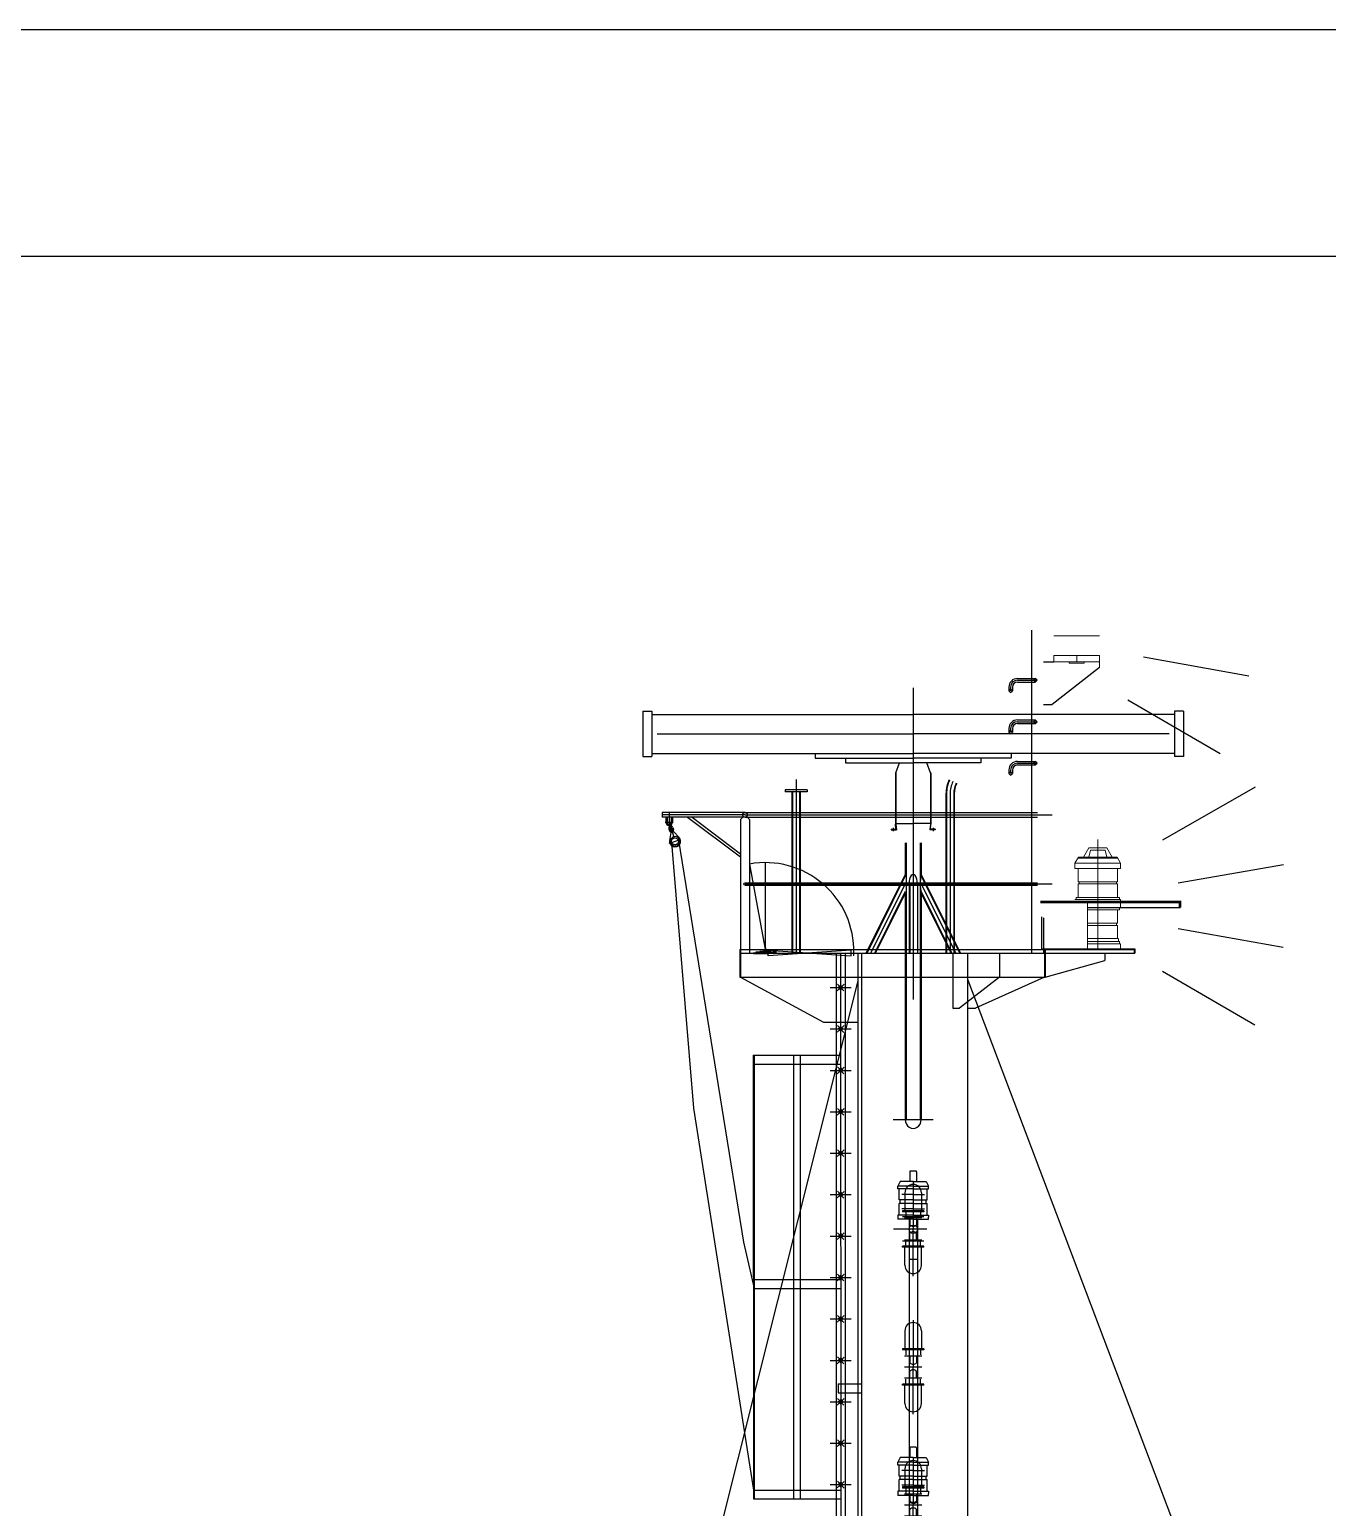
# Model space of a CAD drawing. Header units: millimetres. Extents: x 2592 to 2762, y 1632 to 1753.
# Drawn here: x 2618.53 to 2624.26, y 1746.2 to 1752.72 of the extents above; entities that cross this region are included whole.
import ezdxf

# ---------------------------------------------------------------- set-up
doc = ezdxf.new("R2010")
doc.units = ezdxf.units.MM
for name, color, linetype in [('-1', 7, 'Continuous'), ('Hidrolik&PJ', 150, 'Continuous'), ('Layer3', 7, 'Continuous')]:
    doc.layers.add(name, color=color, linetype=linetype)
doc.layers.add('Manufacture', color=52, linetype='Continuous', lineweight=9)

# ---------------------------------------------------------------- blocks, each defined once
blk = doc.blocks.new('A$C20FD29F4')
at = {"color": 7, "linetype": 'Continuous', "ltscale": 20}
for p, q in [((78, 3683), (78, 3342)), ((18, 3605), (18, 3466)), ((138, 3605), (138, 3466)), ((0, 3474), (0, 3466)), ((156, 3474), (0, 3474)), ((156, 3470), (0, 3470)), ((156, 3466), (0, 3466)), ((156, 3430), (0, 3430)), ((24, 3466), (24, 3430)), ((132, 3466), (132, 3430)), ((156, 3474), (156, 3466)), ((141, 3422), (16, 3422)), ((54, 3422), (54, 3372)), ((78, 3001), (78, 3342)), ((102, 3422), (102, 3372)), ((156, 3254), (0, 3254)), ((0, 3210), (0, 3218)), ((156, 3218), (0, 3218)), ((156, 3214), (0, 3214)), ((141, 3262), (16, 3262)), ((18, 3079), (18, 3218)), ((24, 3218), (24, 3254)), ((54, 3262), (54, 3312)), ((102, 3262), (102, 3312)), ((132, 3218), (132, 3254)), ((138, 3079), (138, 3218)), ((156, 3210), (156, 3218)), ((156, 3210), (0, 3210)), ((78, 2683), (78, 2342)), ((18, 2605), (18, 2466)), ((138, 2605), (138, 2466)), ((0, 2474), (0, 2466)), ((156, 2474), (0, 2474)), ((156, 2470), (0, 2470)), ((156, 2466), (0, 2466)), ((24, 2466), (24, 2430)), ((132, 2466), (132, 2430)), ((156, 2474), (156, 2466)), ((141, 2422), (16, 2422)), ((54, 2422), (54, 2372)), ((102, 2422), (102, 2372)), ((141, 2342), (16, 2342)), ((141, 2262), (16, 2262)), ((24, 2218), (24, 2254)), ((54, 2262), (54, 2312)), ((78, 2001), (78, 2342)), ((102, 2262), (102, 2312)), ((132, 2218), (132, 2254)), ((0, 2210), (0, 2218)), ((156, 2218), (0, 2218)), ((156, 2214), (0, 2214)), ((156, 2210), (0, 2210)), ((18, 2079), (18, 2218)), ((138, 2079), (138, 2218)), ((156, 2210), (156, 2218)), ((78, 1683), (78, 1342)), ((18, 1605), (18, 1466)), ((138, 1605), (138, 1466)), ((0, 1474), (0, 1466)), ((156, 1474), (0, 1474)), ((156, 1470), (0, 1470)), ((156, 1466), (0, 1466)), ((141, 1422), (16, 1422)), ((24, 1466), (24, 1430)), ((54, 1422), (54, 1372)), ((102, 1422), (102, 1372)), ((132, 1466), (132, 1430)), ((156, 1474), (156, 1466)), ((141, 1342), (16, 1342)), ((54, 1262), (54, 1312)), ((78, 1001), (78, 1342)), ((102, 1262), (102, 1312)), ((0, 1210), (0, 1218)), ((156, 1218), (0, 1218)), ((156, 1214), (0, 1214)), ((156, 1210), (0, 1210)), ((141, 1262), (16, 1262)), ((18, 1079), (18, 1218)), ((24, 1218), (24, 1254)), ((132, 1218), (132, 1254)), ((138, 1079), (138, 1218)), ((156, 1210), (156, 1218)), ((78, 681), (78, 341)), ((18, 603), (18, 465)), ((138, 603), (138, 465)), ((0, 472), (0, 465)), ((156, 472), (0, 472)), ((156, 469), (0, 469)), ((156, 465), (0, 465)), ((24, 465), (24, 428)), ((132, 465), (132, 428)), ((156, 472), (156, 465)), ((141, 421), (16, 421)), ((141, 341), (16, 341)), ((54, 421), (54, 371)), ((78, 0), (78, 341)), ((102, 421), (102, 371)), ((0, 209), (0, 217)), ((156, 217), (0, 217)), ((141, 260), (16, 260)), ((18, 78), (18, 217)), ((24, 217), (24, 253)), ((54, 260), (54, 310)), ((102, 260), (102, 310)), ((132, 217), (132, 253)), ((138, 78), (138, 217)), ((156, 209), (156, 217)), ((156, 213), (0, 213)), ((156, 209), (0, 209))]:
    blk.add_line(p, q, dxfattribs=at)
at = {"color": 2}
blk.add_line((105, 3122), (51, 3122), dxfattribs=at)
at = {"color": 7, "linetype": 'Continuous', "ltscale": 20}
for centre, radius, start, end in [((78, 3605), 60, 0, 180), ((78, 3396), 33.8, 224.7595, 315.2405), ((78, 3288), 33.8, 44.7595, 135.2405), ((78, 3079), 60, 180, 0), ((78, 2605), 60, 0, 180), ((78, 2396), 33.8, 224.7595, 315.2405), ((78, 2396), 33.8, 224.7595, 315.2405), ((78, 2288), 33.8, 44.7595, 135.2405), ((78, 2288), 33.8, 44.7595, 135.2405), ((78, 2079), 60, 180, 0), ((78, 1605), 60, 0, 180), ((78, 1396), 33.8, 224.7595, 315.2405), ((78, 1396), 33.8, 224.7595, 315.2405), ((78, 1288), 33.8, 44.7595, 135.2405), ((78, 1288), 33.8, 44.7595, 135.2405), ((78, 1288), 33.8, 44.7595, 135.2405), ((78, 1079), 60, 180, 0), ((78, 603), 60, 0, 180), ((78, 395), 33.8, 224.7595, 315.2405), ((78, 395), 33.8, 224.7595, 315.2405), ((81, 395), 33.8, 224.7595, 315.2405), ((78, 286), 33.8, 44.7595, 135.2405), ((78, 287), 33.8, 44.7595, 135.2405), ((78, 286), 33.8, 44.7595, 135.2405), ((81, 286), 33.8, 44.7595, 135.2405), ((78, 77), 60, 180, 0)]:
    blk.add_arc(centre, radius, start, end, dxfattribs=at)

msp = doc.modelspace()

# ---------------------------------------------------------------- linework, layer by layer
at = {"layer": '-1', "color": 7}
for points in [[(2761.9391, 1631.9178), (2591.7391, 1631.9178), (2591.7391, 1752.7178), (2761.9391, 1752.7178)], [(2760.9391, 1632.9178), (2592.7391, 1632.9178), (2592.7391, 1751.7178), (2760.9391, 1751.7178)]]:
    msp.add_lwpolyline(points, close=True, dxfattribs=at)
at = {"color": 7}
for p, q in [((2623.4482, 1749.951), (2623.9116, 1749.868)), ((2623.3789, 1749.762), (2623.7859, 1749.5255)), ((2623.5327, 1749.1438), (2623.9411, 1749.3781)), ((2623.6011, 1748.9544), (2624.0649, 1749.0349)), ((2623.6005, 1748.7531), (2624.0639, 1748.6701)), ((2623.5312, 1748.5641), (2623.9382, 1748.3276))]:
    msp.add_line(p, q, dxfattribs=at)
at = {"layer": 'Hidrolik&PJ', "color": 7}
for p, q in [((2622.9529, 1750.0695), (2622.9529, 1748.6448)), ((2623.0071, 1749.9291), (2623.0524, 1749.9291)), ((2623.2533, 1749.9042), (2623.0445, 1749.741)), ((2622.892, 1749.8555), (2622.9702, 1749.8555)), ((2622.892, 1749.8476), (2622.9781, 1749.8476)), ((2622.892, 1749.8397), (2622.9702, 1749.8397)), ((2622.9781, 1749.8476), (2622.9702, 1749.8555)), ((2622.9702, 1749.8397), (2622.9781, 1749.8476)), ((2622.8536, 1749.8172), (2622.8536, 1749.8019)), ((2622.8615, 1749.8099), (2622.8536, 1749.8019)), ((2622.8536, 1749.8019), (2622.8615, 1749.794)), ((2622.8615, 1749.8172), (2622.8615, 1749.8019)), ((2622.8694, 1749.8019), (2622.8615, 1749.8099)), ((2622.8615, 1749.794), (2622.8694, 1749.8019)), ((2622.8694, 1749.8172), (2622.8694, 1749.8019)), ((2623.0071, 1749.741), (2623.0445, 1749.741)), ((2622.892, 1749.6728), (2622.9702, 1749.6728)), ((2622.892, 1749.6649), (2622.9781, 1749.6649)), ((2622.892, 1749.657), (2622.9702, 1749.657)), ((2622.9781, 1749.6649), (2622.9702, 1749.6728)), ((2622.9702, 1749.657), (2622.9781, 1749.6649)), ((2622.8536, 1749.6345), (2622.8536, 1749.6192)), ((2622.8615, 1749.6272), (2622.8536, 1749.6192)), ((2622.8536, 1749.6192), (2622.8615, 1749.6113)), ((2622.8615, 1749.6345), (2622.8615, 1749.6192)), ((2622.8694, 1749.6192), (2622.8615, 1749.6272)), ((2622.8615, 1749.6113), (2622.8694, 1749.6192)), ((2622.8694, 1749.6345), (2622.8694, 1749.6192)), ((2622.8536, 1749.4518), (2622.8536, 1749.4365)), ((2622.8615, 1749.4444), (2622.8536, 1749.4365)), ((2622.8615, 1749.4518), (2622.8615, 1749.4365)), ((2622.8694, 1749.4365), (2622.8615, 1749.4444)), ((2622.8694, 1749.4518), (2622.8694, 1749.4365)), ((2622.892, 1749.4901), (2622.9702, 1749.4901)), ((2622.892, 1749.4822), (2622.9781, 1749.4822)), ((2622.892, 1749.4743), (2622.9702, 1749.4743)), ((2622.9781, 1749.4822), (2622.9702, 1749.4901)), ((2622.9702, 1749.4743), (2622.9781, 1749.4822)), ((2621.9153, 1749.4096), (2621.9153, 1748.6448)), ((2622.8536, 1749.4365), (2622.8615, 1749.4286)), ((2622.8615, 1749.4286), (2622.8694, 1749.4365)), ((2621.9646, 1749.3647), (2621.8671, 1749.3647)), ((2621.8671, 1749.3647), (2621.8671, 1749.3555)), ((2621.9646, 1749.3555), (2621.8671, 1749.3555)), ((2621.8969, 1749.3555), (2621.8969, 1748.6448)), ((2621.8999, 1749.3555), (2621.8999, 1748.6448)), ((2621.9307, 1749.3555), (2621.9307, 1748.6448)), ((2621.9337, 1749.3555), (2621.9337, 1748.6448)), ((2621.9646, 1749.3647), (2621.9646, 1749.3555)), ((2622.5763, 1749.3476), (2622.5763, 1748.6448)), ((2622.6132, 1749.3476), (2622.6132, 1748.6448)), ((2621.6903, 1749.2642), (2621.3249, 1749.2642)), ((2621.3249, 1749.2642), (2621.3249, 1749.2435)), ((2621.6903, 1749.2538), (2621.3249, 1749.2538)), ((2621.3553, 1749.2642), (2621.3553, 1749.2435)), ((2621.6903, 1749.2642), (2622.98, 1749.2642)), ((2621.6903, 1749.2538), (2623.0445, 1749.2538)), ((2621.6903, 1749.2435), (2621.3249, 1749.2435)), ((2621.3377, 1749.2222), (2621.373, 1749.2222)), ((2621.3407, 1749.2435), (2621.3407, 1749.2222)), ((2621.3462, 1749.2435), (2621.3462, 1749.2222)), ((2621.3539, 1749.193), (2621.3567, 1749.1843)), ((2621.3553, 1749.2435), (2621.3553, 1749.2045)), ((2621.3558, 1749.2222), (2621.3778, 1749.152)), ((2621.3585, 1749.1945), (2621.3613, 1749.1858)), ((2621.3619, 1749.1793), (2621.3735, 1749.183)), ((2621.3645, 1749.2435), (2621.3645, 1749.2222)), ((2621.3672, 1749.1973), (2621.37, 1749.1886)), ((2621.37, 1749.2435), (2621.37, 1749.2222)), ((2621.3719, 1749.1988), (2621.3747, 1749.1901)), ((2621.3735, 1749.183), (2621.3744, 1749.1801)), ((2621.4371, 1749.2435), (2621.6705, 1749.0684)), ((2621.4563, 1749.2435), (2621.6705, 1749.0828)), ((2621.683, 1749.2465), (2621.6705, 1749.234)), ((2621.6705, 1749.234), (2621.6705, 1748.6448)), ((2621.6903, 1749.2435), (2622.98, 1749.2435)), ((2621.6976, 1749.2465), (2621.7101, 1749.234)), ((2621.7101, 1749.234), (2621.7101, 1748.6448)), ((2621.3557, 1749.1293), (2621.4065, 1749.1457)), ((2621.3628, 1749.1764), (2621.3576, 1749.1413)), ((2621.3619, 1749.1793), (2621.3628, 1749.1764)), ((2621.3628, 1749.1764), (2621.3744, 1749.1801)), ((2621.3664, 1749.1328), (2621.4631, 1747.9605)), ((2621.3744, 1749.1801), (2621.3991, 1749.1547)), ((2621.397, 1749.1426), (2621.6829, 1747.3695)), ((2622.3971, 1749.1303), (2622.3971, 1748.9917)), ((2622.4665, 1749.1303), (2622.4665, 1748.9917)), ((2621.7101, 1749.0372), (2621.7802, 1748.6536)), ((2621.7802, 1748.6671), (2621.7802, 1749.0435)), ((2622.3971, 1748.9917), (2622.2247, 1748.6459)), ((2622.4665, 1748.9917), (2622.6389, 1748.6459)), ((2621.6903, 1748.9551), (2622.98, 1748.9551)), ((2621.6903, 1748.9493), (2623.0445, 1748.9493)), ((2621.6903, 1748.9435), (2622.98, 1748.9435)), ((2622.4134, 1748.9504), (2622.4134, 1748.6422)), ((2622.4502, 1748.9504), (2622.4502, 1748.6422)), ((2622.3971, 1748.9091), (2622.2658, 1748.6459)), ((2622.3971, 1748.9091), (2622.3971, 1748.6422)), ((2622.4665, 1748.9091), (2622.4665, 1748.6422)), ((2622.4665, 1748.9091), (2622.5977, 1748.6459)), ((2621.6669, 1748.66), (2623.0141, 1748.66)), ((2621.6669, 1748.66), (2621.6669, 1748.5382)), ((2621.7924, 1748.6411), (2621.727, 1748.6411)), ((2621.7924, 1748.6326), (2621.7924, 1748.657)), ((2621.7924, 1748.657), (2622.1578, 1748.6326)), ((2622.1578, 1748.657), (2621.7924, 1748.6326)), ((2622.0921, 1748.6448), (2622.0923, 1745.6094)), ((2622.1119, 1748.6448), (2622.1121, 1745.6081)), ((2622.1317, 1748.6448), (2622.1319, 1745.6068)), ((2622.1578, 1748.6326), (2622.1578, 1748.657)), ((2622.17, 1748.6326), (2622.17, 1748.657)), ((2622.1882, 1748.6447), (2622.1882, 1745.5997)), ((2622.3511, 1748.6449), (2622.5204, 1748.6449)), ((2622.3971, 1748.6447), (2622.3971, 1747.9103)), ((2622.4665, 1748.6447), (2622.4665, 1747.9103)), ((2623.0141, 1748.66), (2623.0141, 1748.5382)), ((2623.0141, 1748.5382), (2623.2766, 1748.6119)), ((2623.2766, 1748.6448), (2623.2766, 1748.6119)), ((2621.6669, 1748.5382), (2623.0141, 1748.5382)), ((2621.6705, 1748.5382), (2622.0359, 1748.3403)), ((2622.6062, 1748.5382), (2622.6062, 1748.4012)), ((2622.8121, 1748.5382), (2622.6367, 1748.4012)), ((2623.0104, 1748.5382), (2622.7059, 1748.4012)), ((2622.1882, 1748.5229), (2620.6622, 1742.4527)), ((2622.066, 1748.4926), (2622.1579, 1748.4926)), ((2622.127, 1748.5072), (2622.0969, 1748.478)), ((2622.0973, 1748.5076), (2622.1266, 1748.4776)), ((2622.1121, 1748.5021), (2622.1025, 1748.4927)), ((2622.1025, 1748.4927), (2622.1118, 1748.4831)), ((2622.1214, 1748.4925), (2622.1118, 1748.4831)), ((2622.1121, 1748.5021), (2622.1214, 1748.4925)), ((2622.6717, 1748.5296), (2624.9806, 1742.4328)), ((2622.6062, 1748.4012), (2622.6367, 1748.4012)), ((2622.6754, 1748.4012), (2622.7059, 1748.4012)), ((2622.0359, 1748.3403), (2622.1882, 1748.3403)), ((2622.066, 1748.3099), (2622.1579, 1748.3099)), ((2622.127, 1748.3245), (2622.0969, 1748.2953)), ((2622.0973, 1748.3249), (2622.1266, 1748.2949)), ((2622.1121, 1748.3194), (2622.1025, 1748.31)), ((2622.1025, 1748.31), (2622.1118, 1748.3004)), ((2622.1214, 1748.3098), (2622.1118, 1748.3004)), ((2622.1121, 1748.3194), (2622.1214, 1748.3098)), ((2621.7267, 1748.1948), (2622.112, 1748.1949)), ((2621.7267, 1748.1948), (2621.7268, 1746.2368)), ((2621.7268, 1748.1553), (2622.112, 1748.1553)), ((2621.7304, 1748.1948), (2621.7305, 1746.2368)), ((2621.9034, 1748.1948), (2621.9034, 1746.2368)), ((2621.9338, 1748.1948), (2621.9339, 1746.2368)), ((2622.127, 1748.1418), (2622.0969, 1748.1126)), ((2622.0973, 1748.1422), (2622.1266, 1748.1121)), ((2622.066, 1748.1272), (2622.1579, 1748.1272)), ((2622.1121, 1748.1367), (2622.1025, 1748.1273)), ((2622.1025, 1748.1273), (2622.1118, 1748.1177)), ((2622.1214, 1748.1271), (2622.1118, 1748.1177)), ((2622.1121, 1748.1367), (2622.1214, 1748.1271)), ((2622.066, 1747.9445), (2622.1579, 1747.9445)), ((2622.127, 1747.9591), (2622.0969, 1747.9298)), ((2622.0973, 1747.9595), (2622.1266, 1747.9294)), ((2622.1121, 1747.954), (2622.1025, 1747.9446)), ((2622.1025, 1747.9446), (2622.1118, 1747.935)), ((2622.1121, 1747.954), (2622.1214, 1747.9443)), ((2622.1214, 1747.9443), (2622.1118, 1747.935)), ((2622.066, 1747.7618), (2622.1579, 1747.7618)), ((2622.127, 1747.7764), (2622.0969, 1747.7471)), ((2622.0973, 1747.7768), (2622.1266, 1747.7467)), ((2622.1121, 1747.7712), (2622.1025, 1747.7619)), ((2622.1025, 1747.7619), (2622.1118, 1747.7523)), ((2622.1214, 1747.7616), (2622.1118, 1747.7523)), ((2622.1121, 1747.7712), (2622.1214, 1747.7616)), ((2622.066, 1747.5791), (2622.1579, 1747.5791)), ((2622.127, 1747.5937), (2622.0969, 1747.5644)), ((2622.0973, 1747.5941), (2622.1266, 1747.564)), ((2622.1121, 1747.5885), (2622.1025, 1747.5792)), ((2622.1025, 1747.5792), (2622.1118, 1747.5696)), ((2622.1214, 1747.5789), (2622.1118, 1747.5696)), ((2622.1121, 1747.5885), (2622.1214, 1747.5789)), ((2622.066, 1747.3964), (2622.158, 1747.3964)), ((2622.127, 1747.411), (2622.0969, 1747.3817)), ((2622.0974, 1747.4114), (2622.1266, 1747.3813)), ((2622.1121, 1747.4058), (2622.1025, 1747.3965)), ((2622.1025, 1747.3965), (2622.1119, 1747.3869)), ((2622.1215, 1747.3962), (2622.1119, 1747.3869)), ((2622.1121, 1747.4058), (2622.1215, 1747.3962)), ((2622.127, 1747.2283), (2622.097, 1747.199)), ((2622.0974, 1747.2287), (2622.1266, 1747.1986)), ((2621.7268, 1747.2052), (2622.112, 1747.2052)), ((2621.7268, 1747.1656), (2622.112, 1747.1656)), ((2622.066, 1747.2136), (2622.158, 1747.2137)), ((2622.1121, 1747.2231), (2622.1025, 1747.2138)), ((2622.1025, 1747.2138), (2622.1119, 1747.2042)), ((2622.1215, 1747.2135), (2622.1119, 1747.2042)), ((2622.1121, 1747.2231), (2622.1215, 1747.2135)), ((2622.127, 1747.0456), (2622.097, 1747.0163)), ((2622.0974, 1747.046), (2622.1266, 1747.0159)), ((2622.1121, 1747.0404), (2622.1025, 1747.0311)), ((2622.1121, 1747.0404), (2622.1215, 1747.0308)), ((2622.066, 1747.0309), (2622.158, 1747.0309)), ((2622.1025, 1747.0311), (2622.1119, 1747.0215)), ((2622.1215, 1747.0308), (2622.1119, 1747.0215)), ((2622.066, 1746.8482), (2622.158, 1746.8482)), ((2622.127, 1746.8629), (2622.097, 1746.8336)), ((2622.0974, 1746.8633), (2622.1266, 1746.8332)), ((2622.1121, 1746.8577), (2622.1025, 1746.8484)), ((2622.1025, 1746.8484), (2622.1119, 1746.8388)), ((2622.1215, 1746.8481), (2622.1119, 1746.8388)), ((2622.1121, 1746.8577), (2622.1215, 1746.8481)), ((2622.1014, 1746.7447), (2622.1014, 1746.7051)), ((2622.1014, 1746.7447), (2622.2034, 1746.7447)), ((2622.066, 1746.6655), (2622.158, 1746.6655)), ((2622.1271, 1746.6802), (2622.097, 1746.6509)), ((2622.0974, 1746.6806), (2622.1266, 1746.6505)), ((2622.1014, 1746.7051), (2622.2034, 1746.7051)), ((2622.1121, 1746.675), (2622.1025, 1746.6657)), ((2622.1025, 1746.6657), (2622.1119, 1746.6561)), ((2622.1215, 1746.6654), (2622.1119, 1746.6561)), ((2622.1121, 1746.675), (2622.1215, 1746.6654)), ((2622.0661, 1746.4828), (2622.158, 1746.4828)), ((2622.1271, 1746.4974), (2622.097, 1746.4682)), ((2622.0974, 1746.4979), (2622.1267, 1746.4678)), ((2622.1122, 1746.4923), (2622.1025, 1746.483)), ((2622.1025, 1746.483), (2622.1119, 1746.4733)), ((2622.1215, 1746.4827), (2622.1119, 1746.4733)), ((2622.1122, 1746.4923), (2622.1215, 1746.4827)), ((2622.0974, 1746.3152), (2622.1267, 1746.2851)), ((2621.7268, 1746.2764), (2622.112, 1746.2764)), ((2622.0661, 1746.3001), (2622.158, 1746.3001)), ((2622.1271, 1746.3147), (2622.097, 1746.2855)), ((2622.1122, 1746.3096), (2622.1026, 1746.3002)), ((2622.1026, 1746.3002), (2622.1119, 1746.2906)), ((2622.1215, 1746.3), (2622.1119, 1746.2906)), ((2622.1122, 1746.3096), (2622.1215, 1746.3)), ((2621.7268, 1746.2368), (2622.112, 1746.2368))]:
    msp.add_line(p, q, dxfattribs=at)
at = {"layer": 'Hidrolik&PJ', "color": 7, "ltscale": 200}
for p, q in [((2622.9702, 1749.8555), (2622.9623, 1749.8476)), ((2622.9623, 1749.8476), (2622.9702, 1749.8397)), ((2622.9702, 1749.6728), (2622.9623, 1749.6649)), ((2622.9623, 1749.6649), (2622.9702, 1749.657)), ((2622.9702, 1749.4901), (2622.9623, 1749.4822)), ((2622.9623, 1749.4822), (2622.9702, 1749.4743)), ((2622.5788, 1749.3476), (2622.5788, 1748.6448)), ((2622.6107, 1749.3476), (2622.6107, 1748.6448)), ((2623.0071, 1748.8001), (2623.0071, 1748.6448)), ((2621.6669, 1748.6448), (2623.0141, 1748.6448)), ((2621.6705, 1748.66), (2621.6705, 1748.5382)), ((2622.2034, 1748.6448), (2622.2034, 1745.5997)), ((2622.4013, 1748.6448), (2622.4013, 1747.9103)), ((2622.4622, 1748.6448), (2622.4622, 1747.9103)), ((2622.6062, 1748.6447), (2622.6062, 1748.542)), ((2622.6717, 1748.6447), (2622.6717, 1742.4328)), ((2622.8121, 1748.6448), (2622.8121, 1748.5382)), ((2623.0104, 1748.66), (2623.0104, 1748.5382))]:
    msp.add_line(p, q, dxfattribs=at)
at = {"layer": 'Hidrolik&PJ', "color": 7, "ltscale": 600}
for p, q in [((2622.4318, 1749.8147), (2622.4318, 1749.1393)), ((2621.2393, 1749.7109), (2621.2393, 1749.511)), ((2621.2797, 1749.7109), (2621.2797, 1749.511)), ((2623.5839, 1749.7109), (2623.5839, 1749.511)), ((2623.6243, 1749.7109), (2623.6243, 1749.511)), ((2622.4318, 1749.6072), (2622.4318, 1748.4397)), ((2621.9998, 1749.5244), (2621.9998, 1749.5046)), ((2622.8638, 1749.5244), (2622.8638, 1749.5046)), ((2622.1328, 1749.5046), (2622.1328, 1749.4843)), ((2622.3559, 1749.439), (2622.3711, 1749.4843)), ((2622.5077, 1749.439), (2622.4925, 1749.4843)), ((2622.7308, 1749.5046), (2622.7308, 1749.4843)), ((2622.3537, 1749.439), (2622.3537, 1749.2139)), ((2622.3559, 1749.439), (2622.3559, 1749.2139)), ((2622.5077, 1749.439), (2622.5077, 1749.2139)), ((2622.5098, 1749.439), (2622.5098, 1749.2139)), ((2622.3343, 1749.1913), (2622.3343, 1749.1877)), ((2622.3435, 1749.1973), (2622.3435, 1749.1821)), ((2622.3537, 1749.2139), (2622.3559, 1749.2139)), ((2622.3559, 1749.1913), (2622.3537, 1749.2139)), ((2622.3559, 1749.2139), (2622.3587, 1749.1877)), ((2622.3577, 1749.2162), (2622.4318, 1749.2162)), ((2622.5059, 1749.2162), (2622.4318, 1749.2162)), ((2622.5077, 1749.2139), (2622.5049, 1749.1877)), ((2622.5077, 1749.1913), (2622.5098, 1749.2139)), ((2622.5098, 1749.2139), (2622.5077, 1749.2139)), ((2622.5201, 1749.1973), (2622.5201, 1749.1821)), ((2622.5292, 1749.1913), (2622.5292, 1749.1877))]:
    msp.add_line(p, q, dxfattribs=at)
at = {"layer": 'Hidrolik&PJ', "color": 7, "ltscale": 400}
for p, q in [((2621.2393, 1749.7109), (2621.2797, 1749.7109)), ((2623.6243, 1749.7109), (2623.5839, 1749.7109)), ((2621.2797, 1749.6974), (2622.4318, 1749.6974)), ((2623.5839, 1749.6974), (2622.4318, 1749.6974)), ((2621.3032, 1749.6109), (2622.4318, 1749.6109)), ((2623.5604, 1749.6109), (2622.4318, 1749.6109)), ((2621.2393, 1749.511), (2621.2797, 1749.511)), ((2621.2797, 1749.5244), (2622.4318, 1749.5244)), ((2623.5839, 1749.5244), (2622.4318, 1749.5244)), ((2623.6243, 1749.511), (2623.5839, 1749.511))]:
    msp.add_line(p, q, dxfattribs=at)
at = {"layer": 'Hidrolik&PJ', "color": 7, "ltscale": 5}
for p, q in [((2621.9998, 1749.5046), (2622.4318, 1749.5046)), ((2622.1328, 1749.4843), (2622.4318, 1749.4843)), ((2622.8638, 1749.5046), (2622.4318, 1749.5046)), ((2622.7308, 1749.4843), (2622.4318, 1749.4843)), ((2622.3343, 1749.1913), (2622.3559, 1749.1913)), ((2622.3343, 1749.1877), (2622.3587, 1749.1877)), ((2622.5292, 1749.1877), (2622.5049, 1749.1877)), ((2622.5292, 1749.1913), (2622.5077, 1749.1913))]:
    msp.add_line(p, q, dxfattribs=at)
at = {"layer": 'Hidrolik&PJ', "color": 7, "ltscale": 15}
for p, q in [((2622.5948, 1749.3476), (2622.5948, 1748.6448)), ((2622.3971, 1748.9504), (2622.2453, 1748.6459)), ((2622.4665, 1748.9504), (2622.6183, 1748.6459)), ((2621.7924, 1748.6448), (2621.8292, 1748.6448)), ((2621.8292, 1748.6448), (2622.0051, 1748.6448)), ((2622.3436, 1747.9103), (2622.52, 1747.9103)), ((2622.4927, 1747.4269), (2622.3448, 1747.4269)), ((2622.4134, 1747.4269), (2622.4134, 1744.9898)), ((2622.4502, 1747.4269), (2622.4502, 1744.9898))]:
    msp.add_line(p, q, dxfattribs=at)
at = {"layer": 'Hidrolik&PJ', "color": 7, "ltscale": 10}
for p, q in [((2622.4007, 1749.1303), (2622.4007, 1748.6422)), ((2622.4629, 1749.1303), (2622.4629, 1748.6422)), ((2622.3971, 1748.9849), (2622.2281, 1748.6459)), ((2622.4164, 1748.9504), (2622.4164, 1748.6422)), ((2622.4665, 1748.9849), (2622.6355, 1748.6459)), ((2622.3971, 1748.9159), (2622.2624, 1748.6459)), ((2622.4665, 1748.9159), (2622.6011, 1748.6459))]:
    msp.add_line(p, q, dxfattribs=at)
at = {"layer": 'Hidrolik&PJ', "color": 7, "ltscale": 20}
for p, q in [((2622.9937, 1748.8737), (2623.611, 1748.8737)), ((2622.9937, 1748.8682), (2623.611, 1748.8682)), ((2623.611, 1748.875), (2623.611, 1748.8467)), ((2622.9981, 1748.8038), (2622.9981, 1748.66)), ((2623.2002, 1748.8454), (2623.611, 1748.8454)), ((2622.9981, 1748.6637), (2623.2333, 1748.6637)), ((2623.0315, 1748.6637), (2623.4099, 1748.6637)), ((2623.4099, 1748.6637), (2623.4099, 1748.6448)), ((2623.0141, 1748.66), (2623.4099, 1748.66)), ((2623.0141, 1748.6448), (2623.4099, 1748.6448)), ((2622.3747, 1747.6374), (2622.3648, 1747.6167)), ((2622.4318, 1747.6374), (2622.3747, 1747.6374)), ((2622.4166, 1747.6801), (2622.4166, 1747.6374)), ((2622.444, 1747.6831), (2622.4196, 1747.6831)), ((2622.4318, 1747.6374), (2622.4318, 1747.4268)), ((2622.4318, 1747.6374), (2622.4889, 1747.6374)), ((2622.447, 1747.6801), (2622.447, 1747.6374)), ((2622.4889, 1747.6374), (2622.4988, 1747.6167)), ((2622.4318, 1747.6167), (2622.3648, 1747.6167)), ((2622.3648, 1747.6045), (2622.3648, 1747.6167)), ((2622.4318, 1747.6045), (2622.3648, 1747.6045)), ((2622.3701, 1747.5558), (2622.3701, 1747.6045)), ((2622.4318, 1747.5558), (2622.3701, 1747.5558)), ((2622.3747, 1747.5405), (2622.3747, 1747.5558)), ((2622.4318, 1747.5801), (2622.3823, 1747.5801)), ((2622.4318, 1747.6167), (2622.4988, 1747.6167)), ((2622.4318, 1747.6045), (2622.4988, 1747.6045)), ((2622.4318, 1747.5801), (2622.4813, 1747.5801)), ((2622.4318, 1747.5558), (2622.4935, 1747.5558)), ((2622.4889, 1747.5405), (2622.4889, 1747.5558)), ((2622.4935, 1747.5558), (2622.4935, 1747.6045)), ((2622.4988, 1747.6045), (2622.4988, 1747.6167)), ((2622.4318, 1747.4888), (2622.3648, 1747.4888)), ((2622.3648, 1747.4888), (2622.3648, 1747.4705)), ((2622.4318, 1747.5405), (2622.3701, 1747.5405)), ((2622.3701, 1747.4888), (2622.3701, 1747.5405)), ((2622.4318, 1747.5162), (2622.3823, 1747.5162)), ((2622.4318, 1747.5405), (2622.4935, 1747.5405)), ((2622.4318, 1747.5162), (2622.4813, 1747.5162)), ((2622.4318, 1747.4888), (2622.4988, 1747.4888)), ((2622.4935, 1747.4888), (2622.4935, 1747.5405)), ((2622.4988, 1747.4888), (2622.4988, 1747.4796)), ((2622.4318, 1747.4705), (2622.3648, 1747.4705)), ((2622.4318, 1747.4705), (2622.3709, 1747.4705)), ((2622.4134, 1747.4705), (2622.4134, 1747.4269)), ((2622.4318, 1747.4705), (2622.4891, 1747.4705)), ((2622.4318, 1747.4705), (2622.4988, 1747.4705)), ((2622.4502, 1747.4705), (2622.4502, 1747.4269)), ((2622.4988, 1747.4705), (2622.4988, 1747.4796)), ((2622.4166, 1746.462), (2622.4166, 1746.4194)), ((2622.444, 1746.4651), (2622.4196, 1746.4651)), ((2622.447, 1746.462), (2622.447, 1746.4194)), ((2622.3747, 1746.4194), (2622.3648, 1746.3986)), ((2622.4318, 1746.3986), (2622.3648, 1746.3986)), ((2622.3648, 1746.3864), (2622.3648, 1746.3986)), ((2622.4318, 1746.3864), (2622.3648, 1746.3864)), ((2622.3701, 1746.3377), (2622.3701, 1746.3864)), ((2622.4318, 1746.4194), (2622.3747, 1746.4194)), ((2622.4318, 1746.4194), (2622.4318, 1746.2087)), ((2622.4318, 1746.4194), (2622.4889, 1746.4194)), ((2622.4318, 1746.3986), (2622.4988, 1746.3986)), ((2622.4318, 1746.3864), (2622.4988, 1746.3864)), ((2622.4889, 1746.4194), (2622.4988, 1746.3986)), ((2622.4935, 1746.3377), (2622.4935, 1746.3864)), ((2622.4988, 1746.3864), (2622.4988, 1746.3986)), ((2622.4318, 1746.3377), (2622.3701, 1746.3377)), ((2622.3701, 1746.2707), (2622.3701, 1746.3225)), ((2622.4318, 1746.3225), (2622.3701, 1746.3225)), ((2622.3747, 1746.3225), (2622.3747, 1746.3377)), ((2622.4318, 1746.3621), (2622.3823, 1746.3621)), ((2622.4318, 1746.3621), (2622.4813, 1746.3621)), ((2622.4318, 1746.3377), (2622.4935, 1746.3377)), ((2622.4318, 1746.3225), (2622.4935, 1746.3225)), ((2622.4889, 1746.3225), (2622.4889, 1746.3377)), ((2622.4935, 1746.2707), (2622.4935, 1746.3225)), ((2622.4318, 1746.2707), (2622.3648, 1746.2707)), ((2622.3648, 1746.2707), (2622.3648, 1746.2524)), ((2622.4318, 1746.2524), (2622.3648, 1746.2524)), ((2622.4318, 1746.2524), (2622.3709, 1746.2524)), ((2622.4318, 1746.2981), (2622.3823, 1746.2981)), ((2622.4134, 1746.2524), (2622.4134, 1746.2271)), ((2622.4318, 1746.2981), (2622.4813, 1746.2981)), ((2622.4318, 1746.2707), (2622.4988, 1746.2707)), ((2622.4318, 1746.2524), (2622.4891, 1746.2524)), ((2622.4318, 1746.2524), (2622.4988, 1746.2524)), ((2622.4502, 1746.2524), (2622.4502, 1746.2271)), ((2622.4988, 1746.2707), (2622.4988, 1746.2616)), ((2622.4988, 1746.2524), (2622.4988, 1746.2616))]:
    msp.add_line(p, q, dxfattribs=at)
at = {"layer": 'Hidrolik&PJ', "color": 7, "ltscale": 100}
for p, q in [((2623.6056, 1748.8682), (2623.6056, 1748.8467)), ((2623.4063, 1748.66), (2623.4063, 1748.6448))]:
    msp.add_line(p, q, dxfattribs=at)
at = {"layer": 'Hidrolik&PJ', "color": 7, "ltscale": 2}
for p, q in [((2621.7802, 1748.6671), (2621.7802, 1748.6448)), ((2621.7802, 1748.6619), (2621.7802, 1748.6454)), ((2621.8292, 1748.6448), (2621.7258, 1748.6448)), ((2621.7385, 1748.6485), (2621.7385, 1748.6448)), ((2621.7771, 1748.6485), (2621.7385, 1748.6485)), ((2621.8046, 1748.6509), (2621.7558, 1748.6509)), ((2621.7558, 1748.6509), (2621.7558, 1748.6485)), ((2621.7884, 1748.6536), (2621.772, 1748.6536)), ((2621.7771, 1748.6485), (2621.7771, 1748.6448)), ((2621.8046, 1748.6485), (2621.7802, 1748.6485)), ((2621.8294, 1748.6485), (2621.7802, 1748.6485)), ((2621.7924, 1748.6411), (2621.7924, 1748.6448)), ((2621.8046, 1748.6509), (2621.8046, 1748.6485))]:
    msp.add_line(p, q, dxfattribs=at)
at = {"layer": 'Hidrolik&PJ', "color": 7}
for centre, radius in [((2621.6903, 1749.2538), 0.0104), ((2621.3817, 1749.1377), 0.0152), ((2621.6903, 1748.9493), 0.00579)]:
    msp.add_circle(centre, radius, dxfattribs=at)
at = {"layer": 'Hidrolik&PJ', "color": 7, "ltscale": 2}
msp.add_circle((2621.7802, 1748.6536), 0.00274, dxfattribs=at)
at = {"layer": 'Hidrolik&PJ', "color": 7, "ltscale": 20}
msp.add_circle((2622.4318, 1747.4268), 0.0184, dxfattribs=at)
at = {"layer": 'Hidrolik&PJ', "color": 7}
for centre, radius, start, end in [((2622.892, 1749.8172), 0.0384, 90, 180), ((2622.892, 1749.8172), 0.0305, 90, 180), ((2622.892, 1749.8172), 0.0225, 90, 180), ((2622.892, 1749.6345), 0.0384, 90, 180), ((2622.892, 1749.6345), 0.0305, 90, 180), ((2622.892, 1749.6345), 0.0225, 90, 180), ((2622.892, 1749.4518), 0.0384, 90, 180), ((2622.892, 1749.4518), 0.0305, 90, 180), ((2622.892, 1749.4518), 0.0225, 90, 180), ((2622.7166, 1749.3476), 0.1402, 154.0553, 180), ((2622.7166, 1749.3476), 0.1034, 154.0553, 180), ((2621.3553, 1749.2222), 0.0146, 180, 0), ((2621.3553, 1749.2222), 0.00914, 180, 0), ((2621.3629, 1749.1959), 0.00944, 107.88871, 197.88873), ((2621.3657, 1749.1872), 0.00944, 197.88874, 287.8887), ((2621.3629, 1749.1959), 0.00457, 107.88871, 197.88873), ((2621.362, 1749.1988), 0.00244, 197.88874, 287.8887), ((2621.3629, 1749.1959), 0.00944, 17.88869, 107.88871), ((2621.3657, 1749.1872), 0.00457, 197.88874, 287.8887), ((2621.3629, 1749.1959), 0.00457, 17.88869, 107.88871), ((2621.362, 1749.1988), 0.00244, 287.88871, 17.88869), ((2621.3657, 1749.1872), 0.00457, 287.88871, 17.88869), ((2621.3657, 1749.1872), 0.00944, 287.88871, 17.88869), ((2621.3817, 1749.1377), 0.0244, 166.37353, 49.40381), ((2621.3817, 1749.1377), 0.0207, 109.23767, 194.14202), ((2621.3817, 1749.1377), 0.0207, 199.92606, 289.3522), ((2621.3817, 1749.1377), 0.0207, 17.88869, 103.45364), ((2621.3817, 1749.1377), 0.0207, 295.13626, 17.8887)]:
    msp.add_arc(centre, radius, start, end, dxfattribs=at)
at = {"layer": 'Hidrolik&PJ', "color": 7, "ltscale": 15}
for centre, radius, start, end in [((2622.7166, 1749.3476), 0.1402, 154.0553, 180), ((2622.7166, 1749.3476), 0.1218, 154.0553, 180), ((2621.7802, 1748.6536), 0.3899, 358.70211, 100.35706)]:
    msp.add_arc(centre, radius, start, end, dxfattribs=at)
at = {"layer": 'Hidrolik&PJ', "color": 7, "ltscale": 200}
for radius in [0.1378, 0.1058]:
    msp.add_arc((2622.7166, 1749.3476), radius, 154.0553, 180, dxfattribs=at)
at = {"layer": 'Hidrolik&PJ', "color": 7, "ltscale": 2}
msp.add_arc((2621.7802, 1748.6536), 0.00518, 328.03428, 270, dxfattribs=at)
at = {"layer": 'Hidrolik&PJ', "color": 7, "ltscale": 20}
for centre, radius, start, end in [((2622.4196, 1747.6801), 0.00305, 90.00001, 179.99999), ((2622.444, 1747.6801), 0.00305, 360, 90), ((2622.4196, 1746.462), 0.00305, 90.00001, 179.99999), ((2622.444, 1746.462), 0.00305, 360, 90), ((2622.4333, 1746.2411), 0.0231, 217.25359, 322.74642)]:
    msp.add_arc(centre, radius, start, end, dxfattribs=at)
at = {"layer": 'Hidrolik&PJ', "color": 7}
for centre, major_axis, ratio in [((2622.4318, 1748.9504), (0, 0.0413), 0.446195), ((2622.4318, 1747.9103), (0, -0.0392), 0.885564)]:
    msp.add_ellipse(centre, major_axis=major_axis, ratio=ratio, start_param=4.712389, end_param=7.853982, dxfattribs=at)
msp.add_spline([(2622.4665, 1748.9917), (2622.4629, 1748.9504), (2622.4665, 1748.9091)], degree=3, dxfattribs=at)
at = {"layer": 'Layer3', "color": 255}
for p, q in [((2621.4631, 1747.9605), (2621.7268, 1746.2764)), ((2621.6829, 1747.3695), (2621.7304, 1747.1656))]:
    msp.add_line(p, q, dxfattribs=at)
at = {"layer": 'Manufacture', "color": 7}
for p, q in [((2623.2533, 1750.0432), (2623.0524, 1750.0432)), ((2623.0524, 1749.9565), (2623.0524, 1749.9428)), ((2623.1529, 1749.9565), (2623.0524, 1749.9565)), ((2623.0524, 1749.9291), (2623.0524, 1749.9428)), ((2623.2533, 1749.9291), (2623.0524, 1749.9291)), ((2623.1198, 1749.9236), (2623.1198, 1749.9291)), ((2623.186, 1749.9291), (2623.1198, 1749.9291)), ((2623.186, 1749.9236), (2623.1198, 1749.9236)), ((2623.1529, 1749.9565), (2623.1529, 1749.9291)), ((2623.1529, 1749.9565), (2623.2533, 1749.9565)), ((2623.186, 1749.9236), (2623.186, 1749.9291)), ((2623.2533, 1749.9565), (2623.2533, 1749.9291)), ((2623.2533, 1749.9291), (2623.2533, 1749.9042)), ((2623.2458, 1749.1453), (2623.2458, 1748.6568)), ((2623.1454, 1749.0408), (2623.1603, 1749.0681)), ((2623.1578, 1749.0636), (2623.3338, 1749.0636)), ((2623.1603, 1749.0681), (2623.3313, 1749.0681)), ((2623.3463, 1749.0408), (2623.3313, 1749.0681)), ((2623.1454, 1749.0408), (2623.3463, 1749.0408)), ((2623.1454, 1749.0179), (2623.1454, 1749.0408)), ((2623.1454, 1749.0179), (2623.3463, 1749.0179)), ((2623.1591, 1749.0179), (2623.1591, 1748.9586)), ((2623.3326, 1749.0179), (2623.3326, 1748.9586)), ((2623.3463, 1749.0179), (2623.3463, 1749.0408)), ((2623.1591, 1748.9586), (2623.3326, 1748.9586)), ((2623.1591, 1748.9495), (2623.3326, 1748.9495)), ((2623.1591, 1748.9495), (2623.1591, 1748.8901)), ((2623.1636, 1748.9586), (2623.1636, 1748.9495)), ((2623.328, 1748.9586), (2623.328, 1748.9495)), ((2623.3326, 1748.9495), (2623.3326, 1748.8901)), ((2623.1454, 1748.881), (2623.3463, 1748.881)), ((2623.1499, 1748.8901), (2623.3417, 1748.8901)), ((2623.1499, 1748.881), (2623.1499, 1748.8901)), ((2623.2002, 1748.8737), (2623.2002, 1748.6637)), ((2623.3417, 1748.881), (2623.3417, 1748.8901)), ((2623.3463, 1748.8445), (2623.3463, 1748.881)), ((2623.2002, 1748.8445), (2623.3463, 1748.8445)), ((2623.2002, 1748.8353), (2623.3417, 1748.8353)), ((2623.3326, 1748.776), (2623.3326, 1748.8353)), ((2623.3417, 1748.8353), (2623.3417, 1748.8445)), ((2623.2002, 1748.776), (2623.3326, 1748.776)), ((2623.2002, 1748.7669), (2623.3326, 1748.7669)), ((2623.328, 1748.7669), (2623.328, 1748.776)), ((2623.3326, 1748.7075), (2623.3326, 1748.7669)), ((2623.2002, 1748.7089), (2623.3371, 1748.7089)), ((2623.2002, 1748.6961), (2623.3417, 1748.6961)), ((2623.2002, 1748.6847), (2623.3463, 1748.6847)), ((2623.3371, 1748.6961), (2623.3371, 1748.7075)), ((2623.3417, 1748.6847), (2623.3417, 1748.6961)), ((2623.3463, 1748.6847), (2623.3463, 1748.6637))]:
    msp.add_line(p, q, dxfattribs=at)
for points in [[(2623.3094, 1749.0681), (2623.2857, 1749.1093), (2623.2059, 1749.1093), (2623.1823, 1749.0681)], [(2623.2059, 1749.0681), (2623.2138, 1749.0979), (2623.2778, 1749.0979), (2623.2857, 1749.0681)]]:
    msp.add_lwpolyline(points, dxfattribs=at)

# ---------------------------------------------------------------- block references
at = {"layer": 'Hidrolik&PJ', "color": 7, "xscale": 0.0006090237541276605, "yscale": 0.0006090237541276605, "zscale": 0.0006090237541276605}
msp.add_blockref('A$C20FD29F4', (2622.3842, 1745.3922), dxfattribs=at)

doc.saveas('drawing.dxf')
